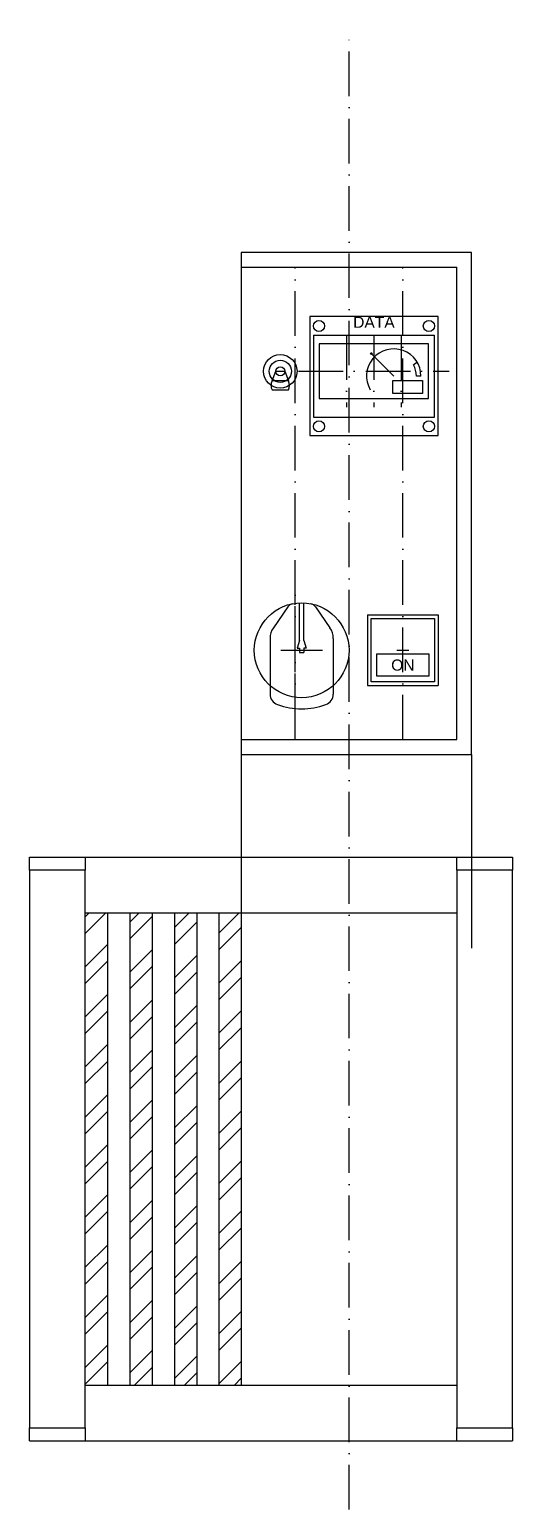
# Model space of a CAD drawing. Header units: millimetres. Extents: x -987 to 1917, y -167 to 2253.
# Drawn here: x 556.8 to 686.8, y 1516.9 to 1914.9 of the extents above; entities that cross this region are included whole.
import ezdxf

# ---------------------------------------------------------------- set-up
doc = ezdxf.new("R2010")
doc.units = ezdxf.units.MM
doc.linetypes.add('ACAD_ISO10W100', pattern=[18, 12, -3, 0, -3])
for name, color, linetype in [('其它支撑件', 7, 'Continuous'), ('前面板', 7, 'Continuous'), ('铝型材', 7, 'Continuous')]:
    doc.layers.add(name, color=color, linetype=linetype)
doc.styles.get("Standard").update_dxf_attribs({"font": 'arial.ttf'})

msp = doc.modelspace()

# ---------------------------------------------------------------- hatches: boundary and pattern name
at = {"layer": '前面板'}
h = msp.add_hatch(dxfattribs=at)
h.set_pattern_fill('ANSI32', color=256)
h.paths.add_polyline_path([(577.772, 1677.375), (571.772, 1677.375), (571.772, 1550.375), (577.772, 1550.375)])
h.paths.add_polyline_path([(589.772, 1677.375), (583.772, 1677.375), (583.772, 1550.375), (589.772, 1550.375)])
h.paths.add_polyline_path([(601.772, 1677.375), (595.772, 1677.375), (595.772, 1550.375), (601.772, 1550.375)])
h.paths.add_polyline_path([(613.772, 1677.375), (607.772, 1677.375), (607.772, 1550.375), (613.772, 1550.375)])

# ---------------------------------------------------------------- linework, layer by layer
at = {"layer": '其它支撑件'}
for p, q in [((577.772, 1677.375), (577.772, 1550.375)), ((583.772, 1677.375), (583.772, 1550.375)), ((589.772, 1677.375), (589.772, 1550.375)), ((595.772, 1677.375), (595.772, 1550.375)), ((601.772, 1677.375), (601.772, 1550.375)), ((607.772, 1677.375), (607.772, 1550.375)), ((613.772, 1677.375), (613.772, 1550.375))]:
    msp.add_line(p, q, dxfattribs=at)
at = {"layer": '前面板', "color": 114, "linetype": 'ACAD_ISO10W100', "true_color": 0x139b48}
for p, q in [((642.772, 1516.943), (642.772, 1914.925)), ((628.272, 1723.992), (628.272, 1850.992)), ((657.272, 1723.992), (657.272, 1850.992)), ((642.127, 1832.696), (642.127, 1813.344)), ((649.482, 1832.696), (649.482, 1813.344)), ((656.837, 1832.696), (656.837, 1813.344)), ((629.206, 1823.02), (669.757, 1823.02)), ((628.272, 1729.738), (628.272, 1772.264)), ((624.416, 1748.001), (635.627, 1748.001))]:
    msp.add_line(p, q, dxfattribs=at)
at = {"layer": '前面板'}
for p, q in [((675.772, 1854.992), (613.772, 1854.992)), ((613.772, 1854.992), (613.772, 1719.992)), ((675.772, 1719.992), (675.772, 1854.992)), ((613.772, 1850.992), (671.772, 1850.992)), ((671.772, 1723.992), (671.772, 1850.992)), ((664.192, 1830.37), (634.772, 1830.37)), ((634.772, 1830.37), (634.772, 1815.67)), ((654.821, 1821.739), (648.779, 1827.78)), ((664.192, 1815.67), (664.192, 1830.37)), ((622.091, 1820.469), (623.072, 1823.02)), ((623.072, 1823.02), (625.472, 1823.02)), ((625.472, 1823.02), (626.452, 1820.469)), ((661.163, 1825.401), (660.106, 1824.79)), ((626.452, 1820.469), (622.091, 1820.469)), ((654.571, 1820.54), (662.595, 1820.54)), ((654.571, 1817.067), (654.571, 1820.54)), ((662.144, 1821.739), (660.924, 1821.739)), ((662.595, 1820.54), (662.595, 1817.067)), ((622.091, 1818.024), (626.452, 1818.024)), ((634.772, 1815.67), (664.192, 1815.67)), ((662.595, 1817.067), (654.571, 1817.067)), ((626.295, 1759.683), (622.404, 1754.032)), ((629.422, 1750.601), (629.422, 1760.737)), ((630.622, 1750.601), (630.622, 1760.737)), ((633.759, 1759.68), (637.642, 1754.031)), ((647.772, 1757.501), (666.772, 1757.501)), ((647.772, 1757.501), (647.772, 1738.501)), ((648.772, 1739.501), (648.772, 1756.501)), ((648.772, 1756.501), (665.772, 1756.501)), ((665.772, 1756.501), (665.772, 1739.501)), ((666.772, 1757.501), (666.772, 1738.501)), ((621.522, 1751.196), (621.522, 1736.222)), ((638.522, 1751.198), (638.522, 1736.222)), ((629.422, 1750.601), (628.822, 1748.601)), ((628.822, 1748.601), (629.422, 1748.601)), ((629.422, 1748.601), (629.422, 1747.401)), ((629.422, 1747.401), (630.622, 1747.401)), ((630.622, 1750.601), (631.222, 1748.601)), ((631.222, 1748.601), (630.622, 1748.601)), ((630.622, 1748.601), (630.622, 1747.401)), ((655.663, 1748.001), (658.85, 1748.001)), ((650.272, 1741.001), (650.272, 1747.001)), ((650.272, 1747.001), (664.272, 1747.001)), ((664.272, 1747.001), (664.272, 1741.001)), ((665.772, 1739.501), (648.772, 1739.501)), ((664.272, 1741.001), (650.272, 1741.001)), ((647.772, 1738.501), (666.772, 1738.501)), ((613.772, 1723.992), (671.772, 1723.992)), ((613.772, 1719.992), (675.772, 1719.992))]:
    msp.add_line(p, q, dxfattribs=at)
at = {"layer": '前面板', "color": 146, "true_color": 0x105689}
for p, q in [((632.182, 1837.72), (632.182, 1805.72)), ((666.782, 1837.72), (632.182, 1837.72)), ((666.782, 1805.72), (666.782, 1837.72)), ((633.182, 1832.72), (665.782, 1832.72)), ((633.182, 1832.72), (633.182, 1810.72)), ((665.782, 1810.72), (665.782, 1832.72)), ((633.182, 1810.72), (665.782, 1810.72)), ((632.182, 1805.72), (666.782, 1805.72)), ((613.772, 1719.992), (613.772, 1677.375)), ((675.772, 1719.992), (675.772, 1667.852))]:
    msp.add_line(p, q, dxfattribs=at)
for centre in [(634.682, 1835.22), (664.282, 1835.22), (634.682, 1808.22), (664.282, 1808.22)]:
    msp.add_circle(centre, 1.5, dxfattribs=at)
at = {"layer": '前面板'}
for centre, radius in [((624.272, 1823.02), 4.5), ((648.779, 1827.78), 0.244), ((624.272, 1823.02), 3), ((624.272, 1823.02), 1.2), ((630.022, 1748.001), 12.75)]:
    msp.add_circle(centre, radius, dxfattribs=at)
for centre, radius, start, end in [((654.821, 1821.739), 7.324, 0, 210), ((654.821, 1821.739), 6.103, 0, 30), ((624.272, 1819.246), 2.5, 150.72028, 209.27972), ((624.272, 1819.246), 2.5, 330.72028, 29.27972), ((627.943, 1758.548), 2, 101.15125, 145.44419), ((632.11, 1758.547), 2, 34.50852, 78.79577), ((626.522, 1751.196), 5, 145.44419, 180), ((633.522, 1751.198), 5, 0, 34.50852), ((624.522, 1736.222), 3, 180, 249.97608), ((635.522, 1736.222), 3, 290.02392, 0), ((630.022, 1751.314), 19.062, 249.97608, 290.02392)]:
    msp.add_arc(centre, radius, start, end, dxfattribs=at)
at = {"layer": '铝型材'}
for p, q in [((556.772, 1688.875), (556.772, 1692.375)), ((556.772, 1692.375), (571.772, 1692.375)), ((571.772, 1692.375), (571.772, 1688.875)), ((571.772, 1692.375), (671.772, 1692.375)), ((671.772, 1688.875), (671.772, 1692.375)), ((671.772, 1692.375), (686.772, 1692.375)), ((686.772, 1692.375), (686.772, 1688.875)), ((571.772, 1688.875), (556.772, 1688.875)), ((556.772, 1688.875), (556.772, 1538.875)), ((571.772, 1538.875), (571.772, 1688.875)), ((686.772, 1688.875), (671.772, 1688.875)), ((671.772, 1688.875), (671.772, 1538.875)), ((686.772, 1538.875), (686.772, 1688.875)), ((571.772, 1677.375), (671.772, 1677.375)), ((571.772, 1550.375), (671.772, 1550.375)), ((556.772, 1538.875), (571.772, 1538.875)), ((556.772, 1535.375), (556.772, 1538.875)), ((571.772, 1538.875), (571.772, 1535.375)), ((671.772, 1538.875), (686.772, 1538.875)), ((671.772, 1535.375), (671.772, 1538.875)), ((686.772, 1538.875), (686.772, 1535.375)), ((556.772, 1535.375), (571.772, 1535.375)), ((571.772, 1535.375), (671.772, 1535.375)), ((671.772, 1535.375), (686.772, 1535.375))]:
    msp.add_line(p, q, dxfattribs=at)

# ---------------------------------------------------------------- texts
at = {"layer": '前面板', "char_height": 3, "attachment_point": 5}
for s, width, heights, insert in [('DATA', 39.87001, [8.132], (649.482, 1836.22)), ('ON', 9.31726, [0], (657.272, 1744.001))]:
    msp.add_mtext_dynamic_manual_height_columns(s, width=width, gutter_width=12.5, heights=heights, dxfattribs=dict(at, insert=insert))

doc.saveas('drawing.dxf')
